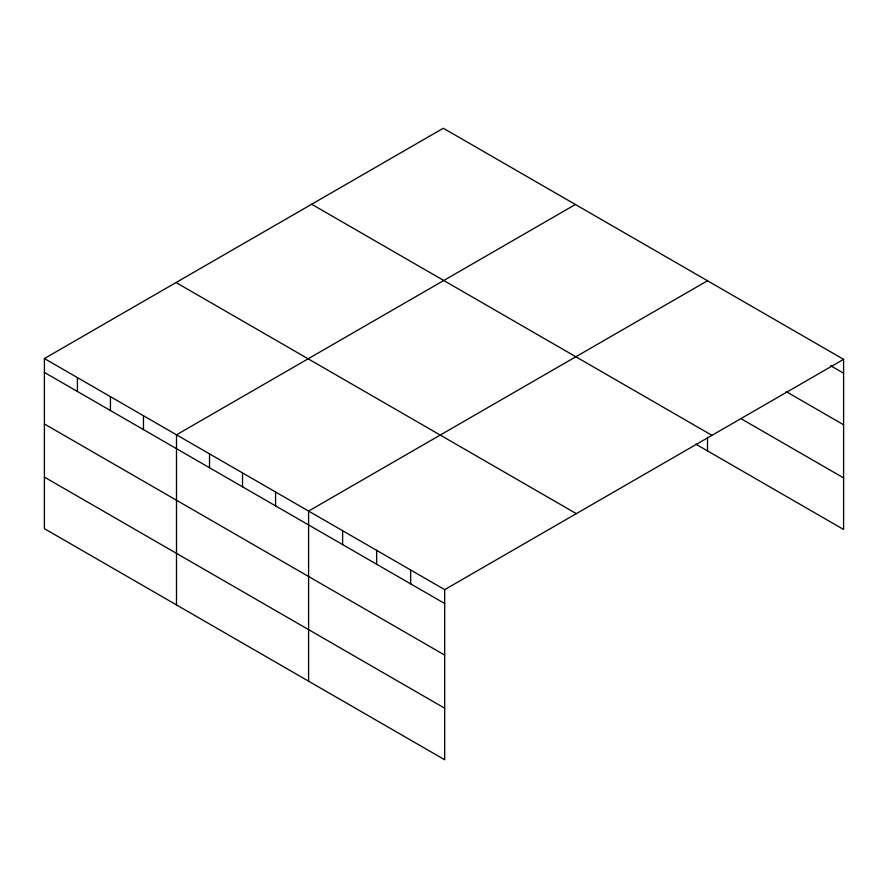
<?xml version="1.0" encoding="UTF-8"?>
<svg xmlns="http://www.w3.org/2000/svg" width="888" height="888" viewBox="0 0 888 888"><rect width="100%" height="100%" fill="white"/><g stroke="black" fill="none" stroke-linecap="round" stroke-linejoin="round"><path stroke-width="1.33" d="M44.4 358.541L444.688 589.643L444.688 759.762L44.4 528.66L44.4 358.541L443.312 128.238L843.6 359.34L843.6 529.459L695.704 444.078M575.402 204.495L176.501 434.809L176.501 604.928M707.503 280.763L308.591 511.066L308.591 681.185M444.688 589.643L843.6 359.34M830.691 365.756L843.6 373.215M786.113 391.586L843.6 424.775M741.524 418.97L843.6 477.899M311.666 204.24L711.965 435.342M176.035 282.539L576.334 513.641M44.4 372.416L444.688 603.518M44.4 423.976L444.688 655.078M44.4 477.1L444.688 708.202M707.503 437.318L707.503 450.882M410.667 570.007L410.667 583.871M376.645 550.36L376.645 564.235M342.624 530.713L342.624 544.588M275.569 492.008L275.569 505.871M242.546 472.938L242.546 486.813M209.524 453.868L209.524 467.743M143.468 415.739L143.468 429.614M110.445 396.67L110.445 410.545M77.423 377.611L77.423 391.475"/></g></svg>
